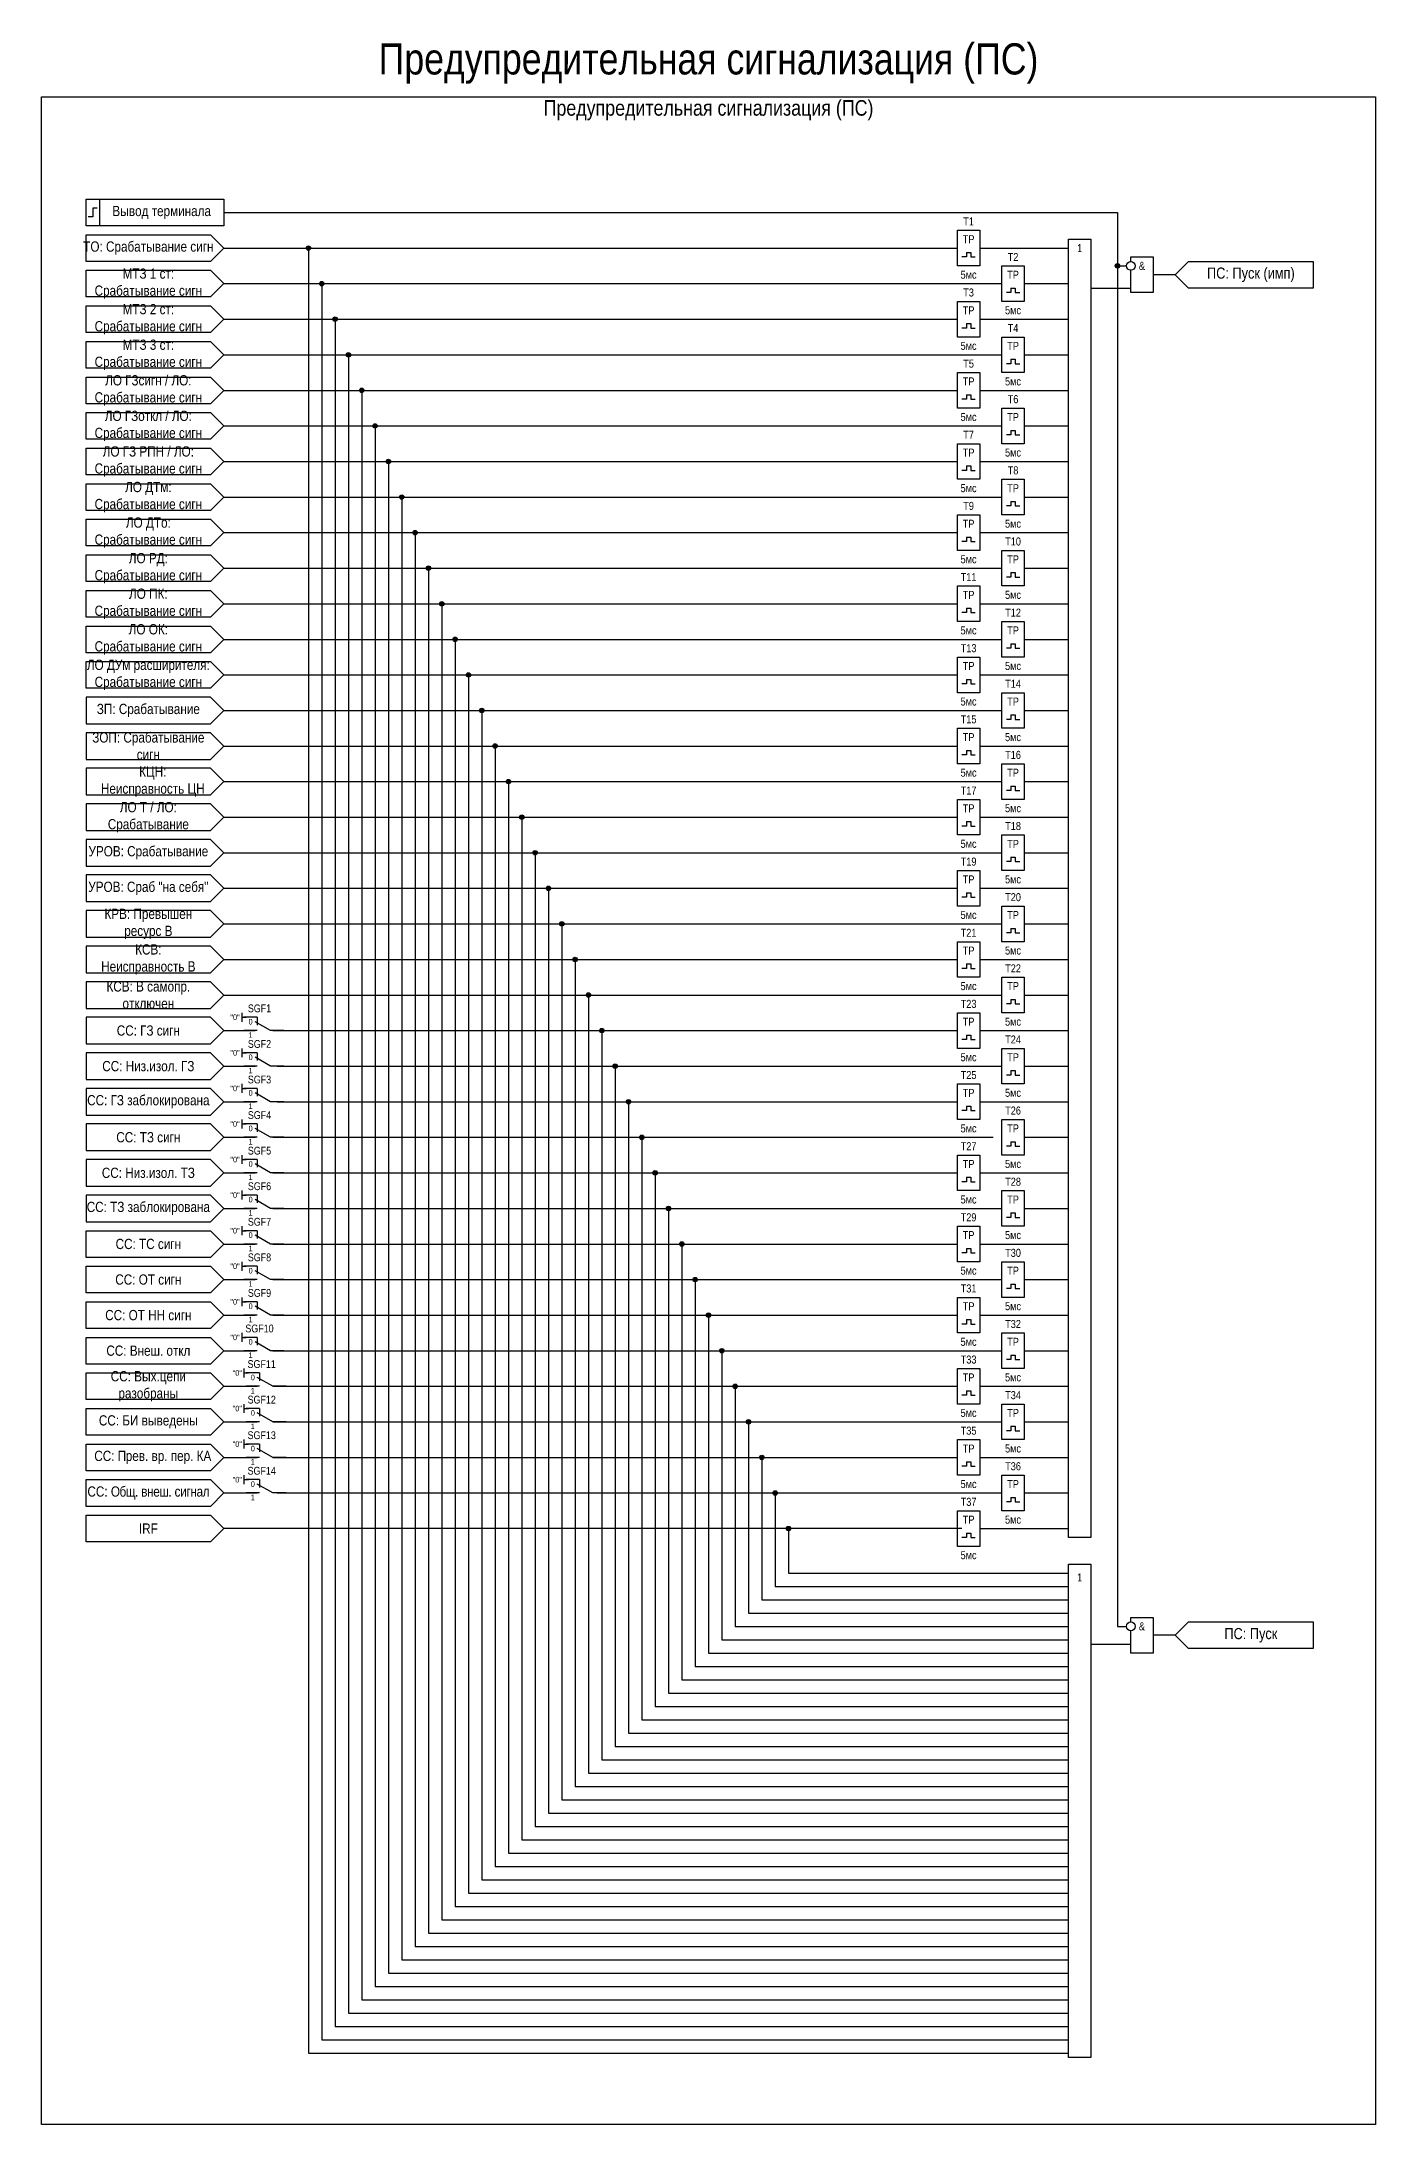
# Model space of a CAD drawing. Header units: millimetres. Extents: x 0 to 547, y 1 to 469.
# Drawn here: x 0 to 300, y 1 to 469.4 of the extents above; entities that cross this region are included whole.
import ezdxf
from ezdxf.enums import TextEntityAlignment as Align

# ---------------------------------------------------------------- set-up
doc = ezdxf.new("R2010")
doc.units = ezdxf.units.MM
doc.layers.add('TEXT', color=7, linetype='Continuous', lineweight=25)
doc.layers.add('Основная', color=7, linetype='Continuous')
doc.styles.add('2.5_Gost_RD', font='ARIALN.TTF', dxfattribs={"height": 2.5})
doc.styles.add('3.5_Gost_RD', font='ARIALN.TTF', dxfattribs={"height": 3.5})
doc.styles.add('Вывод', font='ARIALN.TTF', dxfattribs={"height": 2.5})
doc.styles.add('Компонент', font='ARIALN.TTF', dxfattribs={"height": 3.5})

# ---------------------------------------------------------------- blocks, each defined once
blk = doc.blocks.new('Точка')
at = {"ltscale": 100}
h = blk.add_hatch(color=256, dxfattribs=at)
h.dxf.hatch_style = 1
edge = h.paths.add_edge_path()
edge.add_arc((0, 0), 0.5, 0, 360)
blk.add_circle((0, 0), 0.5, dxfattribs=at)
blk = doc.blocks.new('*U958')
at = {"layer": 'Основная', "color": 0}
blk.add_line((0, 0), (7, 4), dxfattribs=at)
at = {"layer": 'Основная', "ltscale": 0.35}
blk.add_line((6, 6), (6, 2.5), dxfattribs=at)
blk = doc.blocks.new('*U1048')
at = {"layer": 'Основная', "color": 0}
for p, q in [((-3, 6), (-9, 6)), ((-3, 0), (-9, 0)), ((9, 0), (3, 0))]:
    blk.add_line(p, q, dxfattribs=at)
at = {"layer": 'Основная', "ltscale": 0.25, "xscale": -1}
blk.add_blockref('*U958', (3, 0), dxfattribs=at)
at = {"layer": 'Основная'}
for tag, height, style, p in [('ОУ', 3.5, 'Компонент', (-2, 10)), ('В1', 2.5, 'Вывод', (-13, 6)), ('В2', 2.5, 'Вывод', (-6, 4)), ('В3', 2.5, 'Вывод', (-6, -2))]:
    blk.add_attdef(tag, text='', height=height, dxfattribs=dict(at, style=style)).set_placement(p, align=Align.MIDDLE_CENTER)
blk = doc.blocks.new('*U1046')
at = {"layer": 'Основная', "color": 0}
for p, q in [((-3, 6), (-9, 6)), ((-3, 0), (-9, 0)), ((9, 0), (3, 0))]:
    blk.add_line(p, q, dxfattribs=at)
at = {"layer": 'Основная', "ltscale": 0.25, "xscale": -1}
blk.add_blockref('*U958', (3, 0), dxfattribs=at)
at = {"layer": 'Основная'}
for tag, height, style, p in [('ОУ', 3.5, 'Компонент', (-2, 10)), ('В1', 2.5, 'Вывод', (-13, 6)), ('В2', 2.5, 'Вывод', (-6, 4)), ('В3', 2.5, 'Вывод', (-6, -2))]:
    blk.add_attdef(tag, text='', height=height, dxfattribs=dict(at, style=style)).set_placement(p, align=Align.MIDDLE_CENTER)
blk = doc.blocks.new('*U1047')
at = {"layer": 'Основная', "color": 0}
for p, q in [((-3, 6), (-9, 6)), ((-3, 0), (-9, 0)), ((9, 0), (3, 0))]:
    blk.add_line(p, q, dxfattribs=at)
at = {"layer": 'Основная', "ltscale": 0.25, "xscale": -1}
blk.add_blockref('*U958', (3, 0), dxfattribs=at)
at = {"layer": 'Основная'}
for tag, height, style, p in [('ОУ', 3.5, 'Компонент', (-2, 10)), ('В1', 2.5, 'Вывод', (-13, 6)), ('В2', 2.5, 'Вывод', (-6, 4)), ('В3', 2.5, 'Вывод', (-6, -2))]:
    blk.add_attdef(tag, text='', height=height, dxfattribs=dict(at, style=style)).set_placement(p, align=Align.MIDDLE_CENTER)
blk = doc.blocks.new('*U1042')
at = {"layer": 'Основная', "color": 0}
for p, q in [((-3, 6), (-9, 6)), ((-3, 0), (-9, 0)), ((9, 0), (3, 0))]:
    blk.add_line(p, q, dxfattribs=at)
at = {"layer": 'Основная', "ltscale": 0.25, "xscale": -1}
blk.add_blockref('*U958', (3, 0), dxfattribs=at)
at = {"layer": 'Основная'}
for tag, height, style, p in [('ОУ', 3.5, 'Компонент', (-2, 10)), ('В1', 2.5, 'Вывод', (-13, 6)), ('В2', 2.5, 'Вывод', (-6, 4)), ('В3', 2.5, 'Вывод', (-6, -2))]:
    blk.add_attdef(tag, text='', height=height, dxfattribs=dict(at, style=style)).set_placement(p, align=Align.MIDDLE_CENTER)
blk = doc.blocks.new('*U1043')
at = {"layer": 'Основная', "color": 0}
for p, q in [((-3, 6), (-9, 6)), ((-3, 0), (-9, 0)), ((9, 0), (3, 0))]:
    blk.add_line(p, q, dxfattribs=at)
at = {"layer": 'Основная', "ltscale": 0.25, "xscale": -1}
blk.add_blockref('*U958', (3, 0), dxfattribs=at)
at = {"layer": 'Основная'}
for tag, height, style, p in [('ОУ', 3.5, 'Компонент', (-2, 10)), ('В1', 2.5, 'Вывод', (-13, 6)), ('В2', 2.5, 'Вывод', (-6, 4)), ('В3', 2.5, 'Вывод', (-6, -2))]:
    blk.add_attdef(tag, text='', height=height, dxfattribs=dict(at, style=style)).set_placement(p, align=Align.MIDDLE_CENTER)
blk = doc.blocks.new('*U1044')
at = {"layer": 'Основная', "color": 0}
for p, q in [((-3, 6), (-9, 6)), ((-3, 0), (-9, 0)), ((9, 0), (3, 0))]:
    blk.add_line(p, q, dxfattribs=at)
at = {"layer": 'Основная', "ltscale": 0.25, "xscale": -1}
blk.add_blockref('*U958', (3, 0), dxfattribs=at)
at = {"layer": 'Основная'}
for tag, height, style, p in [('ОУ', 3.5, 'Компонент', (-2, 10)), ('В1', 2.5, 'Вывод', (-13, 6)), ('В2', 2.5, 'Вывод', (-6, 4)), ('В3', 2.5, 'Вывод', (-6, -2))]:
    blk.add_attdef(tag, text='', height=height, dxfattribs=dict(at, style=style)).set_placement(p, align=Align.MIDDLE_CENTER)
blk = doc.blocks.new('*U1045')
at = {"layer": 'Основная', "color": 0}
for p, q in [((-3, 6), (-9, 6)), ((-3, 0), (-9, 0)), ((9, 0), (3, 0))]:
    blk.add_line(p, q, dxfattribs=at)
at = {"layer": 'Основная', "ltscale": 0.25, "xscale": -1}
blk.add_blockref('*U958', (3, 0), dxfattribs=at)
at = {"layer": 'Основная'}
for tag, height, style, p in [('ОУ', 3.5, 'Компонент', (-2, 10)), ('В1', 2.5, 'Вывод', (-13, 6)), ('В2', 2.5, 'Вывод', (-6, 4)), ('В3', 2.5, 'Вывод', (-6, -2))]:
    blk.add_attdef(tag, text='', height=height, dxfattribs=dict(at, style=style)).set_placement(p, align=Align.MIDDLE_CENTER)
blk = doc.blocks.new('*U1040')
at = {"layer": 'Основная', "color": 0}
for p, q in [((-3, 6), (-9, 6)), ((-3, 0), (-9, 0)), ((9, 0), (3, 0))]:
    blk.add_line(p, q, dxfattribs=at)
at = {"layer": 'Основная', "ltscale": 0.25, "xscale": -1}
blk.add_blockref('*U958', (3, 0), dxfattribs=at)
at = {"layer": 'Основная'}
for tag, height, style, p in [('ОУ', 3.5, 'Компонент', (-2, 10)), ('В1', 2.5, 'Вывод', (-13, 6)), ('В2', 2.5, 'Вывод', (-6, 4)), ('В3', 2.5, 'Вывод', (-6, -2))]:
    blk.add_attdef(tag, text='', height=height, dxfattribs=dict(at, style=style)).set_placement(p, align=Align.MIDDLE_CENTER)
blk = doc.blocks.new('*U1041')
at = {"layer": 'Основная', "color": 0}
for p, q in [((-3, 6), (-9, 6)), ((-3, 0), (-9, 0)), ((9, 0), (3, 0))]:
    blk.add_line(p, q, dxfattribs=at)
at = {"layer": 'Основная', "ltscale": 0.25, "xscale": -1}
blk.add_blockref('*U958', (3, 0), dxfattribs=at)
at = {"layer": 'Основная'}
for tag, height, style, p in [('ОУ', 3.5, 'Компонент', (-2, 10)), ('В1', 2.5, 'Вывод', (-13, 6)), ('В2', 2.5, 'Вывод', (-6, 4)), ('В3', 2.5, 'Вывод', (-6, -2))]:
    blk.add_attdef(tag, text='', height=height, dxfattribs=dict(at, style=style)).set_placement(p, align=Align.MIDDLE_CENTER)
blk = doc.blocks.new('*U1039')
at = {"layer": 'Основная', "color": 0}
for p, q in [((-3, 6), (-9, 6)), ((-3, 0), (-9, 0)), ((9, 0), (3, 0))]:
    blk.add_line(p, q, dxfattribs=at)
at = {"layer": 'Основная', "ltscale": 0.25, "xscale": -1}
blk.add_blockref('*U958', (3, 0), dxfattribs=at)
at = {"layer": 'Основная'}
for tag, height, style, p in [('ОУ', 3.5, 'Компонент', (-2, 10)), ('В1', 2.5, 'Вывод', (-13, 6)), ('В2', 2.5, 'Вывод', (-6, 4)), ('В3', 2.5, 'Вывод', (-6, -2))]:
    blk.add_attdef(tag, text='', height=height, dxfattribs=dict(at, style=style)).set_placement(p, align=Align.MIDDLE_CENTER)
blk = doc.blocks.new('*U1037')
at = {"layer": 'Основная', "color": 0}
for p, q in [((-3, 6), (-9, 6)), ((-3, 0), (-9, 0)), ((9, 0), (3, 0))]:
    blk.add_line(p, q, dxfattribs=at)
at = {"layer": 'Основная', "ltscale": 0.25, "xscale": -1}
blk.add_blockref('*U958', (3, 0), dxfattribs=at)
at = {"layer": 'Основная'}
for tag, height, style, p in [('ОУ', 3.5, 'Компонент', (-2, 10)), ('В1', 2.5, 'Вывод', (-13, 6)), ('В2', 2.5, 'Вывод', (-6, 4)), ('В3', 2.5, 'Вывод', (-6, -2))]:
    blk.add_attdef(tag, text='', height=height, dxfattribs=dict(at, style=style)).set_placement(p, align=Align.MIDDLE_CENTER)
blk = doc.blocks.new('*U1038')
at = {"layer": 'Основная', "color": 0}
for p, q in [((-3, 6), (-9, 6)), ((-3, 0), (-9, 0)), ((9, 0), (3, 0))]:
    blk.add_line(p, q, dxfattribs=at)
at = {"layer": 'Основная', "ltscale": 0.25, "xscale": -1}
blk.add_blockref('*U958', (3, 0), dxfattribs=at)
at = {"layer": 'Основная'}
for tag, height, style, p in [('ОУ', 3.5, 'Компонент', (-2, 10)), ('В1', 2.5, 'Вывод', (-13, 6)), ('В2', 2.5, 'Вывод', (-6, 4)), ('В3', 2.5, 'Вывод', (-6, -2))]:
    blk.add_attdef(tag, text='', height=height, dxfattribs=dict(at, style=style)).set_placement(p, align=Align.MIDDLE_CENTER)

msp = doc.modelspace()

# ---------------------------------------------------------------- linework, layer by layer
at = {"ltscale": 100}
for p, q in [((208, 421), (207, 421)), ((209, 421), (210, 421)), ((255, 417), (250, 417)), ((258, 420), (286, 420)), ((218, 413), (217, 413)), ((219, 413), (220, 413)), ((286, 414), (258, 414)), ((208, 405), (207, 405)), ((209, 405), (210, 405)), ((218, 397), (217, 397)), ((219, 397), (220, 397)), ((208, 389), (207, 389)), ((209, 389), (210, 389)), ((218, 381), (217, 381)), ((219, 381), (220, 381)), ((208, 373), (207, 373)), ((209, 373), (210, 373)), ((218, 365), (217, 365)), ((219, 365), (220, 365)), ((208, 357), (207, 357)), ((209, 357), (210, 357)), ((218, 349), (217, 349)), ((219, 349), (220, 349)), ((208, 341), (207, 341)), ((209, 341), (210, 341)), ((218, 333), (217, 333)), ((219, 333), (220, 333)), ((208, 325), (207, 325)), ((209, 325), (210, 325)), ((218, 317), (217, 317)), ((219, 317), (220, 317)), ((208, 309), (207, 309)), ((209, 309), (210, 309)), ((218, 301), (217, 301)), ((219, 301), (220, 301)), ((208, 293), (207, 293)), ((209, 293), (210, 293)), ((218, 285), (217, 285)), ((219, 285), (220, 285)), ((208, 277), (207, 277)), ((209, 277), (210, 277)), ((218, 269), (217, 269)), ((219, 269), (220, 269)), ((208, 261), (207, 261)), ((209, 261), (210, 261)), ((218, 253), (217, 253)), ((219, 253), (220, 253)), ((45, 251), (45, 249)), ((45, 250), (46, 250)), ((208, 245), (207, 245)), ((209, 245), (210, 245)), ((45, 243), (45, 241)), ((45, 242), (46, 242)), ((45, 235), (45, 233)), ((218, 237), (217, 237)), ((219, 237), (220, 237)), ((45, 234), (46, 234)), ((45, 227), (45, 225)), ((45, 226), (46, 226)), ((208, 229), (207, 229)), ((209, 229), (210, 229)), ((218, 221), (217, 221)), ((219, 221), (220, 221)), ((45, 219), (45, 217)), ((45, 218), (46, 218)), ((45, 211), (45, 209)), ((208, 213), (207, 213)), ((209, 213), (210, 213)), ((45, 210), (46, 210)), ((45, 203), (45, 201)), ((45, 202), (46, 202)), ((218, 205), (217, 205)), ((219, 205), (220, 205)), ((208, 197), (207, 197)), ((209, 197), (210, 197)), ((45, 195), (45, 193)), ((45, 194), (46, 194)), ((218, 189), (217, 189)), ((219, 189), (220, 189)), ((45, 187), (45, 185)), ((45, 186), (46, 186)), ((45, 179), (45, 177)), ((208, 181), (207, 181)), ((209, 181), (210, 181)), ((45, 178), (46, 178)), ((45.5, 171), (45.5, 169)), ((45.5, 170), (46.5, 170)), ((218, 173), (217, 173)), ((219, 173), (220, 173)), ((208, 165), (207, 165)), ((209, 165), (210, 165)), ((45.5, 163), (45.5, 161)), ((45.5, 162), (46.5, 162)), ((45.5, 155), (45.5, 153)), ((218, 157), (217, 157)), ((219, 157), (220, 157)), ((45.5, 154), (46.5, 154)), ((45.5, 147), (45.5, 145)), ((45.5, 146), (46.5, 146)), ((208, 149), (207, 149)), ((209, 149), (210, 149)), ((218, 141), (217, 141)), ((219, 141), (220, 141)), ((207, 135), (41, 135)), ((208, 133), (207, 133)), ((209, 133), (210, 133)), ((258, 114), (286, 114)), ((255, 111), (250, 111)), ((286, 108), (258, 108))]:
    msp.add_line(p, q, dxfattribs=at)
at = {"color": 3, "ltscale": 100}
msp.add_lwpolyline([(0, 457), (300, 457), (300, 1), (0, 1)], close=True, dxfattribs=at)
at = {"ltscale": 100}
for points in [[(10, 434), (13, 434), (13, 428), (10, 428)], [(10, 434), (41, 434), (41, 428), (10, 428)], [(206, 427), (211, 427), (211, 419), (206, 419)], [(231, 425), (236, 425), (236, 133), (231, 133)], [(216, 419), (221, 419), (221, 411), (216, 411)], [(206, 411), (211, 411), (211, 403), (206, 403)], [(216, 403), (221, 403), (221, 395), (216, 395)], [(206, 395), (211, 395), (211, 387), (206, 387)], [(216, 387), (221, 387), (221, 379), (216, 379)], [(206, 379), (211, 379), (211, 371), (206, 371)], [(216, 371), (221, 371), (221, 363), (216, 363)], [(206, 363), (211, 363), (211, 355), (206, 355)], [(216, 355), (221, 355), (221, 347), (216, 347)], [(206, 347), (211, 347), (211, 339), (206, 339)], [(216, 339), (221, 339), (221, 331), (216, 331)], [(206, 331), (211, 331), (211, 323), (206, 323)], [(216, 323), (221, 323), (221, 315), (216, 315)], [(206, 315), (211, 315), (211, 307), (206, 307)], [(216, 307), (221, 307), (221, 299), (216, 299)], [(206, 299), (211, 299), (211, 291), (206, 291)], [(216, 291), (221, 291), (221, 283), (216, 283)], [(206, 283), (211, 283), (211, 275), (206, 275)], [(216, 275), (221, 275), (221, 267), (216, 267)], [(206, 267), (211, 267), (211, 259), (206, 259)], [(216, 259), (221, 259), (221, 251), (216, 251)], [(206, 251), (211, 251), (211, 243), (206, 243)], [(216, 243), (221, 243), (221, 235), (216, 235)], [(206, 235), (211, 235), (211, 227), (206, 227)], [(216, 227), (221, 227), (221, 219), (216, 219)], [(206, 219), (211, 219), (211, 211), (206, 211)], [(216, 211), (221, 211), (221, 203), (216, 203)], [(206, 203), (211, 203), (211, 195), (206, 195)], [(216, 195), (221, 195), (221, 187), (216, 187)], [(206, 187), (211, 187), (211, 179), (206, 179)], [(216, 179), (221, 179), (221, 171), (216, 171)], [(206, 171), (211, 171), (211, 163), (206, 163)], [(216, 163), (221, 163), (221, 155), (216, 155)], [(206, 155), (211, 155), (211, 147), (206, 147)], [(216, 147), (221, 147), (221, 139), (216, 139)], [(206, 139), (211, 139), (211, 131), (206, 131)], [(231, 127), (236, 127), (236, 16), (231, 16)]]:
    msp.add_lwpolyline(points, close=True, dxfattribs=at)
at = {"lineweight": 30, "ltscale": 100}
msp.add_lwpolyline([(12.5, 432), (11.5, 432), (11.5, 430), (10.5, 430)], dxfattribs=at)
at = {"ltscale": 100}
for points in [[(41, 431), (242, 431), (242, 419), (244, 419)], [(41, 431), (242, 431), (242, 113), (244, 113)], [(10, 426), (38, 426), (41, 423), (38, 420), (10, 420), (10, 426)], [(41, 423), (60, 423), (60, 17), (231, 17)], [(41, 423), (206, 423)], [(208, 422), (208, 421)], [(208, 422), (209, 422)], [(209, 422), (209, 421)], [(211, 423), (231, 423)], [(10, 418), (38, 418), (41, 415), (38, 412), (10, 412), (10, 418)], [(245, 420), (245, 421), (250, 421), (250, 413), (245, 413), (245, 418)], [(255, 417), (258, 420), (286, 420), (286, 414), (258, 414), (255, 417)], [(41, 415), (63, 415), (63, 20), (231, 20)], [(41, 415), (216, 415)], [(218, 414), (218, 413)], [(218, 414), (219, 414)], [(219, 414), (219, 413)], [(221, 415), (231, 415)], [(236, 414), (245, 414)], [(10, 410), (38, 410), (41, 407), (38, 404), (10, 404), (10, 410)], [(41, 407), (66, 407), (66, 23), (231, 23)], [(41, 407), (206, 407)], [(208, 406), (208, 405)], [(208, 406), (209, 406)], [(209, 406), (209, 405)], [(211, 407), (231, 407)], [(10, 402), (38, 402), (41, 399), (38, 396), (10, 396), (10, 402)], [(41, 399), (69, 399), (69, 26), (231, 26)], [(41, 399), (216, 399)], [(221, 399), (231, 399)], [(10, 394), (38, 394), (41, 391), (38, 388), (10, 388), (10, 394)], [(218, 398), (218, 397)], [(218, 398), (219, 398)], [(219, 398), (219, 397)], [(41, 391), (72, 391), (72, 29), (231, 29)], [(41, 391), (206, 391)], [(208, 390), (208, 389)], [(208, 390), (209, 390)], [(209, 390), (209, 389)], [(211, 391), (231, 391)], [(10, 386), (38, 386), (41, 383), (38, 380), (10, 380), (10, 386)], [(41, 383), (75, 383), (75, 32), (231, 32)], [(41, 383), (216, 383)], [(218, 382), (218, 381)], [(218, 382), (219, 382)], [(219, 382), (219, 381)], [(221, 383), (231, 383)], [(10, 378), (38, 378), (41, 375), (38, 372), (10, 372), (10, 378)], [(41, 375), (78, 375), (78, 35), (231, 35)], [(41, 375), (206, 375)], [(211, 375), (231, 375)], [(208, 374), (208, 373)], [(208, 374), (209, 374)], [(209, 374), (209, 373)], [(10, 370), (38, 370), (41, 367), (38, 364), (10, 364), (10, 370)], [(41, 367), (81, 367), (81, 38), (231, 38)], [(41, 367), (216, 367)], [(218, 366), (218, 365)], [(218, 366), (219, 366)], [(219, 366), (219, 365)], [(221, 367), (231, 367)], [(10, 362), (38, 362), (41, 359), (38, 356), (10, 356), (10, 362)], [(41, 359), (84, 359), (84, 41), (231, 41)], [(41, 359), (206, 359)], [(208, 358), (208, 357)], [(208, 358), (209, 358)], [(209, 358), (209, 357)], [(211, 359), (231, 359)], [(10, 354), (38, 354), (41, 351), (38, 348), (10, 348), (10, 354)], [(41, 351), (87, 351), (87, 44), (231, 44)], [(41, 351), (216, 351)], [(218, 350), (218, 349)], [(218, 350), (219, 350)], [(219, 350), (219, 349)], [(221, 351), (231, 351)], [(10, 346), (38, 346), (41, 343), (38, 340), (10, 340), (10, 346)], [(41, 343), (90, 343), (90, 47), (231, 47)], [(41, 343), (206, 343)], [(208, 342), (208, 341)], [(208, 342), (209, 342)], [(209, 342), (209, 341)], [(211, 343), (231, 343)], [(10, 338), (38, 338), (41, 335), (38, 332), (10, 332), (10, 338)], [(41, 335), (93, 335), (93, 50), (231, 50)], [(41, 335), (216, 335)], [(218, 334), (218, 333)], [(218, 334), (219, 334)], [(219, 334), (219, 333)], [(221, 335), (231, 335)], [(10, 330), (38, 330), (41, 327), (38, 324), (10, 324), (10, 330)], [(41, 327), (96, 327), (96, 53), (231, 53)], [(41, 327), (206, 327)], [(208, 326), (208, 325)], [(208, 326), (209, 326)], [(209, 326), (209, 325)], [(211, 327), (231, 327)], [(41, 319), (38, 322), (10, 322), (10, 316), (38, 316), (41, 319)], [(41, 319), (99, 319), (99, 56), (231, 56)], [(41, 319), (216, 319)], [(221, 319), (231, 319)], [(41, 311), (38, 314), (10, 314), (10, 308), (38, 308), (41, 311)], [(218, 318), (218, 317)], [(218, 318), (219, 318)], [(219, 318), (219, 317)], [(41, 311), (102, 311), (102, 59), (231, 59)], [(41, 311), (206, 311)], [(208, 310), (208, 309)], [(208, 310), (209, 310)], [(209, 310), (209, 309)], [(211, 311), (231, 311)], [(41, 303), (38, 306), (10, 306), (10, 300), (38, 300), (41, 303)], [(41, 303), (105, 303), (105, 62), (231, 62)], [(41, 303), (216, 303)], [(218, 302), (218, 301)], [(218, 302), (219, 302)], [(219, 302), (219, 301)], [(221, 303), (231, 303)], [(41, 295), (38, 298), (10, 298), (10, 292), (38, 292), (41, 295)], [(41, 295), (108, 295), (108, 65), (231, 65)], [(41, 295), (206, 295)], [(208, 294), (208, 293)], [(208, 294), (209, 294)], [(209, 294), (209, 293)], [(211, 295), (231, 295)], [(41, 287), (38, 290), (10, 290), (10, 284), (38, 284), (41, 287)], [(41, 287), (111, 287), (111, 68), (231, 68)], [(41, 287), (216, 287)], [(218, 286), (218, 285)], [(218, 286), (219, 286)], [(219, 286), (219, 285)], [(221, 287), (231, 287)], [(41, 279), (38, 282), (10, 282), (10, 276), (38, 276), (41, 279)], [(41, 279), (114, 279), (114, 71), (231, 71)], [(41, 279), (206, 279)], [(208, 278), (208, 277)], [(208, 278), (209, 278)], [(209, 278), (209, 277)], [(211, 279), (231, 279)], [(41, 271), (38, 274), (10, 274), (10, 268), (38, 268), (41, 271)], [(41, 271), (117, 271), (117, 74), (231, 74)], [(41, 271), (216, 271)], [(218, 270), (218, 269)], [(218, 270), (219, 270)], [(219, 270), (219, 269)], [(221, 271), (231, 271)], [(41, 263), (38, 266), (10, 266), (10, 260), (38, 260), (41, 263)], [(41, 263), (120, 263), (120, 77), (231, 77)], [(41, 263), (206, 263)], [(211, 263), (231, 263)], [(41, 255), (38, 258), (10, 258), (10, 252), (38, 252), (41, 255)], [(208, 262), (208, 261)], [(208, 262), (209, 262)], [(209, 262), (209, 261)], [(41, 255), (216, 255)], [(53, 255), (123, 255), (123, 80), (231, 80)], [(218, 254), (218, 253)], [(218, 254), (219, 254)], [(219, 254), (219, 253)], [(221, 255), (231, 255)], [(41, 247), (38, 250), (10, 250), (10, 244), (38, 244), (41, 247)], [(41, 247), (48, 247)], [(52, 247), (126, 247), (126, 83), (231, 83)], [(52, 247), (206, 247)], [(208, 246), (208, 245)], [(208, 246), (209, 246)], [(209, 246), (209, 245)], [(211, 247), (231, 247)], [(41, 239), (38, 242), (10, 242), (10, 236), (38, 236), (41, 239)], [(41, 239), (48, 239)], [(53, 239), (129, 239), (129, 86), (231, 86)], [(53, 239), (216, 239)], [(221, 239), (231, 239)], [(218, 238), (218, 237)], [(218, 238), (219, 238)], [(219, 238), (219, 237)], [(41, 231), (38, 234), (10, 234), (10, 228), (38, 228), (41, 231)], [(41, 231), (48, 231)], [(53, 231), (206, 231)], [(54, 231), (132, 231), (132, 89), (231, 89)], [(208, 230), (208, 229)], [(208, 230), (209, 230)], [(209, 230), (209, 229)], [(211, 231), (231, 231)], [(41, 223), (38, 226), (10, 226), (10, 220), (38, 220), (41, 223)], [(41, 223), (48, 223)], [(52, 223), (135, 223), (135, 92), (231, 92)], [(52, 223), (214, 223)], [(218, 222), (218, 221)], [(218, 222), (219, 222)], [(219, 222), (219, 221)], [(221, 223), (231, 223)], [(41, 215), (38, 218), (10, 218), (10, 212), (38, 212), (41, 215)], [(41, 215), (48, 215)], [(52, 215), (138, 215), (138, 95), (231, 95)], [(54, 215), (206, 215)], [(208, 214), (208, 213)], [(208, 214), (209, 214)], [(209, 214), (209, 213)], [(211, 215), (231, 215)], [(41, 207), (38, 210), (10, 210), (10, 204), (38, 204), (41, 207)], [(41, 207), (48, 207)], [(52, 207), (141, 207), (141, 98), (231, 98)], [(52, 207), (216, 207)], [(221, 207), (231, 207)], [(10, 202), (38, 202), (41, 199), (38, 196), (10, 196), (10, 202)], [(218, 206), (218, 205)], [(218, 206), (219, 206)], [(219, 206), (219, 205)], [(41, 199), (48, 199)], [(52, 199), (144, 199), (144, 101), (231, 101)], [(52, 199), (206, 199)], [(208, 198), (208, 197)], [(208, 198), (209, 198)], [(209, 198), (209, 197)], [(211, 199), (231, 199)], [(10, 194), (38, 194), (41, 191), (38, 188), (10, 188), (10, 194)], [(41, 191), (48, 191)], [(52, 191), (147, 191), (147, 104), (231, 104)], [(52, 191), (216, 191)], [(218, 190), (218, 189)], [(218, 190), (219, 190)], [(219, 190), (219, 189)], [(221, 191), (231, 191)], [(10, 186), (38, 186), (41, 183), (38, 180), (10, 180), (10, 186)], [(41, 183), (48, 183)], [(52, 183), (150, 183), (150, 107), (231, 107)], [(52, 183), (206, 183)], [(211, 183), (231, 183)], [(208, 182), (208, 181)], [(208, 182), (209, 182)], [(209, 182), (209, 181)], [(10, 178), (38, 178), (41, 175), (38, 172), (10, 172), (10, 178)], [(41, 175), (48, 175)], [(52, 175), (153, 175), (153, 110), (231, 110)], [(52, 175), (216, 175)], [(218, 174), (218, 173)], [(218, 174), (219, 174)], [(219, 174), (219, 173)], [(221, 175), (231, 175)], [(10, 170), (38, 170), (41, 167), (38, 164), (10, 164), (10, 170)], [(41, 167), (48.5, 167)], [(52, 167), (156, 167), (156, 113), (231, 113)], [(52, 167), (206, 167)], [(208, 166), (208, 165)], [(208, 166), (209, 166)], [(209, 166), (209, 165)], [(211, 167), (231, 167)], [(10, 162), (38, 162), (41, 159), (38, 156), (10, 156), (10, 162)], [(41, 159), (48.5, 159)], [(52, 159), (159, 159), (159, 116), (231, 116)], [(52, 159), (216, 159)], [(218, 158), (218, 157)], [(218, 158), (219, 158)], [(219, 158), (219, 157)], [(221, 159), (231, 159)], [(10, 154), (38, 154), (41, 151), (38, 148), (10, 148), (10, 154)], [(41, 151), (48.5, 151)], [(52, 151), (162, 151), (162, 119), (231, 119)], [(52, 151), (206, 151)], [(208, 150), (208, 149)], [(208, 150), (209, 150)], [(209, 150), (209, 149)], [(211, 151), (231, 151)], [(10, 146), (38, 146), (41, 143), (38, 140), (10, 140), (10, 146)], [(41, 143), (48.5, 143)], [(53, 143), (165, 143), (165, 122), (231, 122)], [(53, 143), (216, 143)], [(218, 142), (218, 141)], [(218, 142), (219, 142)], [(219, 142), (219, 141)], [(221, 143), (231, 143)], [(10, 138), (38, 138), (41, 135), (38, 132), (10, 132), (10, 138)], [(168, 135), (168, 125), (231, 125)], [(208, 134), (208, 133)], [(208, 134), (209, 134)], [(209, 134), (209, 133)], [(211, 135), (231, 135)], [(245, 114), (245, 115), (250, 115), (250, 107), (245, 107), (245, 112)], [(255, 111), (258, 114), (286, 114), (286, 108), (258, 108), (255, 111)], [(236, 109), (245, 109)]]:
    msp.add_lwpolyline(points, dxfattribs=at)
for centre in [(245, 419), (245, 113)]:
    msp.add_circle(centre, 1, dxfattribs=at)

# ---------------------------------------------------------------- block references
for p in [(60, 423), (242, 419), (63, 415), (66, 407), (69, 399), (72, 391), (75, 383), (78, 375), (81, 367), (84, 359), (87, 351), (90, 343), (93, 335), (96, 327), (99, 319), (102, 311), (105, 303), (108, 295), (111, 287), (114, 279), (117, 271), (120, 263), (123, 255), (126, 247), (129, 239), (132, 231), (135, 223), (138, 215), (141, 207), (144, 199), (147, 191), (150, 183), (153, 175), (156, 167), (159, 159), (162, 151), (165, 143), (168, 135)]:
    msp.add_blockref('Точка', p, dxfattribs=at)
at = {"layer": 'Основная', "ltscale": 0.25, "xscale": 0.5, "yscale": 0.5, "zscale": 0.5}
for name, p, values in [('*U1048', (50, 247), {'ОУ': 'SGF1', 'В1': '"0"', 'В2': '0', 'В3': '1'}), ('*U1046', (50, 239), {'ОУ': 'SGF2', 'В1': '"0"', 'В2': '0', 'В3': '1'}), ('*U1047', (50, 231), {'ОУ': 'SGF3', 'В1': '"0"', 'В2': '0', 'В3': '1'}), ('*U1042', (50, 223), {'ОУ': 'SGF4', 'В1': '"0"', 'В2': '0', 'В3': '1'}), ('*U1043', (50, 215), {'ОУ': 'SGF5', 'В1': '"0"', 'В2': '0', 'В3': '1'}), ('*U1044', (50, 207), {'ОУ': 'SGF6', 'В1': '"0"', 'В2': '0', 'В3': '1'}), ('*U1045', (50, 199), {'ОУ': 'SGF7', 'В1': '"0"', 'В2': '0', 'В3': '1'}), ('*U1040', (50, 191), {'ОУ': 'SGF8', 'В1': '"0"', 'В2': '0', 'В3': '1'}), ('*U1041', (50, 183), {'ОУ': 'SGF9', 'В1': '"0"', 'В2': '0', 'В3': '1'}), ('*U1039', (50, 175), {'ОУ': 'SGF10', 'В1': '"0"', 'В2': '0', 'В3': '1'}), ('*U1037', (50.5, 167), {'ОУ': 'SGF11', 'В1': '"0"', 'В2': '0', 'В3': '1'}), ('*U1038', (50.5, 159), {'ОУ': 'SGF12', 'В1': '"0"', 'В2': '0', 'В3': '1'}), ('*U1037', (50.5, 151), {'ОУ': 'SGF13', 'В1': '"0"', 'В2': '0', 'В3': '1'}), ('*U1038', (50.5, 143), {'ОУ': 'SGF14', 'В1': '"0"', 'В2': '0', 'В3': '1'})]:
    msp.add_blockref(name, p, dxfattribs=at).add_auto_attribs(values)

# ---------------------------------------------------------------- texts
at = {"color": 30, "ltscale": 100, "attachment_point": 5, "style": '3.5_Gost_RD'}
for s, insert, char_height, width in [('{\\C3;Предупредительная сигнализация (ПС)}', (150, 464.5), 7, 300), ('Предупредительная сигнализация (ПС)', (150, 454), 3.5, 290)]:
    msp.add_mtext(s, dxfattribs=dict(at, insert=insert, char_height=char_height, width=width))
at = {"ltscale": 100, "attachment_point": 5, "style": '2.5_Gost_RD'}
for s, insert, char_height, width in [('T1', (208.5, 429), 1.8, 5), ('TP', (208.5, 425), 1.8, 5), ('T2', (218.5, 421), 1.8, 5), ('1', (233.5, 423), 1.8, 5), ('МТЗ 1 ст: Срабатывание сигн', (24, 415), 2.3, 27), ('5мс', (208.5, 417), 1.8, 5), ('TP', (218.5, 417), 1.8, 5), ('&', (247.5, 419), 1.8, 5), ('ПС: Пуск (имп)', (272, 417), 2.5, 28), ('T3', (208.5, 413), 1.8, 5), ('МТЗ 2 ст: Срабатывание сигн', (24, 407), 2.3, 27), ('TP', (208.5, 409), 1.8, 5), ('5мс', (218.5, 409), 1.8, 5), ('T4', (218.5, 405), 1.8, 5), ('МТЗ 3 ст: Срабатывание сигн', (24, 399), 2.3, 27), ('5мс', (208.5, 401), 1.8, 5), ('TP', (218.5, 401), 1.8, 5), ('ЛО ГЗсигн / ЛО: Срабатывание сигн', (24, 391), 2.3, 28), ('TP', (208.5, 393), 1.8, 5), ('T5', (208.5, 397), 1.8, 5), ('5мс', (218.5, 393), 1.8, 5), ('T6', (218.5, 389), 1.8, 5), ('ЛО ГЗоткл / ЛО: Срабатывание сигн', (24, 383), 2.3, 28), ('5мс', (208.5, 385), 1.8, 5), ('TP', (218.5, 385), 1.8, 5), ('T7', (208.5, 381), 1.8, 5), ('ЛО ГЗ РПН / ЛО: Срабатывание сигн', (24, 375), 2.3, 28), ('TP', (208.5, 377), 1.8, 5), ('5мс', (218.5, 377), 1.8, 5), ('ЛО ДТм: Срабатывание сигн', (24, 367), 2.3, 28), ('T8', (218.5, 373), 1.8, 5), ('5мс', (208.5, 369), 1.8, 5), ('T9', (208.5, 365), 1.8, 5), ('TP', (218.5, 369), 1.8, 5), ('ЛО ДТо: Срабатывание сигн', (24, 359), 2.3, 28), ('TP', (208.5, 361), 1.8, 5), ('5мс', (218.5, 361), 1.8, 5), ('T10', (218.5, 357), 1.8, 5), ('ЛО РД: Срабатывание сигн', (24, 351), 2.3, 27.1809), ('5мс', (208.5, 353), 1.8, 5), ('TP', (218.5, 353), 1.8, 5), ('T11', (208.5, 349), 1.8, 5), ('ЛО ПК: Срабатывание сигн', (24, 343), 2.3, 26.669), ('TP', (208.5, 345), 1.8, 5), ('5мс', (218.5, 345), 1.8, 5), ('ЛО ОК: Срабатывание сигн', (24, 335), 2.3, 26.8738), ('5мс', (208.5, 337), 1.8, 5), ('T12', (218.5, 341), 1.8, 5), ('TP', (218.5, 337), 1.8, 5), ('T13', (208.5, 333), 1.8, 5), ('ЛО ДУм расширителя: Срабатывание сигн', (24, 327), 2.3, 28), ('TP', (208.5, 329), 1.8, 5), ('5мс', (218.5, 329), 1.8, 5), ('T14', (218.5, 325), 1.8, 5), ('5мс', (208.5, 321), 1.8, 5), ('TP', (218.5, 321), 1.8, 5), ('T15', (208.5, 317), 1.8, 5), ('TP', (208.5, 313), 1.8, 5), ('5мс', (218.5, 313), 1.8, 5), ('T16', (218.5, 309), 1.8, 5), ('КЦН: \\PНеисправность ЦН', (25, 303), 2.3, 28), ('5мс', (208.5, 305), 1.8, 5), ('TP', (218.5, 305), 1.8, 5), ('T17', (208.5, 301), 1.8, 5), ('TP', (208.5, 297), 1.8, 5), ('5мс', (218.5, 297), 1.8, 5), ('T18', (218.5, 293), 1.8, 5), ('{\\C256;УРОВ: Срабатывание}', (24, 287), 2.3, 28), ('T19', (208.5, 285), 1.8, 5), ('5мс', (208.5, 289), 1.8, 5), ('TP', (218.5, 289), 1.8, 5), ('TP', (208.5, 281), 1.8, 5), ('5мс', (218.5, 281), 1.8, 5), ('T20', (218.5, 277), 1.8, 5), ('5мс', (208.5, 273), 1.8, 5), ('TP', (218.5, 273), 1.8, 5), ('T21', (208.5, 269), 1.8, 5), ('TP', (208.5, 265), 1.8, 5), ('5мс', (218.5, 265), 1.8, 5), ('5мс', (208.5, 257), 1.8, 5), ('T22', (218.5, 261), 1.8, 5), ('TP', (218.5, 257), 1.8, 5), ('T23', (208.5, 253), 1.8, 5), ('TP', (208.5, 249), 1.8, 5), ('5мс', (218.5, 249), 1.8, 5), ('T24', (218.5, 245), 1.8, 5), ('5мс', (208.5, 241), 1.8, 5), ('TP', (218.5, 241), 1.8, 5), ('T25', (208.5, 237), 1.8, 5), ('TP', (208.5, 233), 1.8, 5), ('T26', (218.5, 229), 1.8, 5), ('5мс', (218.5, 233), 1.8, 5), ('5мс', (208.5, 225), 1.8, 5), ('TP', (218.5, 225), 1.8, 5), ('T27', (208.5, 221), 1.8, 5), ('TP', (208.5, 217), 1.8, 5), ('5мс', (218.5, 217), 1.8, 5), ('T28', (218.5, 213), 1.8, 5), ('5мс', (208.5, 209), 1.8, 5), ('TP', (218.5, 209), 1.8, 5), ('T29', (208.5, 205), 1.8, 5), ('TP', (208.5, 201), 1.8, 5), ('5мс', (218.5, 201), 1.8, 5), ('СС: ТС сигн', (24, 199), 2.3, 28), ('T30', (218.5, 197), 1.8, 5), ('СС: ОТ сигн', (24, 191), 2.3, 28), ('5мс', (208.5, 193), 1.8, 5), ('TP', (218.5, 193), 1.8, 5), ('T31', (208.5, 189), 1.8, 5), ('СС: ОТ НН сигн', (24, 183), 2.3, 28), ('TP', (208.5, 185), 1.8, 5), ('5мс', (218.5, 185), 1.8, 5), ('T32', (218.5, 181), 1.8, 5), ('СС: Внеш. откл', (24, 175), 2.3, 28), ('T33', (208.5, 173), 1.8, 5), ('5мс', (208.5, 177), 1.8, 5), ('TP', (218.5, 177), 1.8, 5), ('СС: Вых.цепи разобраны', (24, 167), 2.3, 28), ('TP', (208.5, 169), 1.8, 5), ('5мс', (218.5, 169), 1.8, 5), ('T34', (218.5, 165), 1.8, 5), ('СС: БИ выведены', (24, 159), 2.3, 28), ('5мс', (208.5, 161), 1.8, 5), ('TP', (218.5, 161), 1.8, 5), ('T35', (208.5, 157), 1.8, 5), ('TP', (208.5, 153), 1.8, 5), ('T36', (218.5, 149), 1.8, 5), ('5мс', (218.5, 153), 1.8, 5), ('5мс', (208.5, 145), 1.8, 5), ('TP', (218.5, 145), 1.8, 5), ('T37', (208.5, 141), 1.8, 5), ('TP', (208.5, 137), 1.8, 5), ('5мс', (218.5, 137), 1.8, 5), ('5мс', (208.5, 129), 1.8, 5), ('1', (233.5, 124), 1.8, 5), ('&', (247.5, 113), 1.8, 5), ('ПС: Пуск', (272, 111), 2.5, 28)]:
    msp.add_mtext(s, dxfattribs=dict(at, insert=insert, char_height=char_height, width=width))
at = {"color": 0, "ltscale": 100, "insert": (24, 279), "char_height": 2.3, "width": 28, "attachment_point": 5, "style": '2.5_Gost_RD'}
msp.add_mtext('{\\C256;УРОВ: Сраб "на себя"}', dxfattribs=at)
at = {"layer": 'TEXT', "ltscale": 100, "char_height": 2.3, "width": 28, "attachment_point": 5, "style": '2.5_Gost_RD'}
for s, insert in [('Вывод терминала', (27, 431)), ('ЗП: Срабатывание', (24, 319)), ('ЛО Т / ЛО: Срабатывание', (24, 295)), ('СС: {\\T0.95;Общ. внеш. сигнал}', (24, 143))]:
    msp.add_mtext(s, dxfattribs=dict(at, insert=insert))
at = {"layer": 'TEXT', "color": 0, "ltscale": 100, "char_height": 2.3, "width": 28, "attachment_point": 5, "style": '2.5_Gost_RD'}
for s, insert in [('{\\C256;ТО: Срабатывание сигн}', (24, 423)), ('{\\C256;ЗОП: Срабатывание сигн}', (24, 311)), ('{\\C256;КРВ: Превышен ресурс В}', (24, 271)), ('{\\C256;КСВ: \\PНеисправность В}', (24, 263)), ('{\\C256;КСВ: В самопр. отключен}', (24, 255)), ('{\\C256;СС: ГЗ сигн}', (24, 247)), ('{\\C256;СС: Низ.изол. ГЗ}', (24, 239)), ('{\\C256;СС: ГЗ заблокирована}', (24, 231)), ('{\\C256;СС: ТЗ сигн}', (24, 223)), ('{\\C256;СС: Низ.изол. ТЗ}', (24, 215)), ('{\\C256;СС: ТЗ заблокирована}', (24, 207)), ('{\\C256;СС: \\T0.95;П\\T1;рев. вр. пер. КА}', (25, 151)), ('{\\C256;IRF}', (24, 135))]:
    msp.add_mtext(s, dxfattribs=dict(at, insert=insert))

doc.saveas('drawing.dxf')
